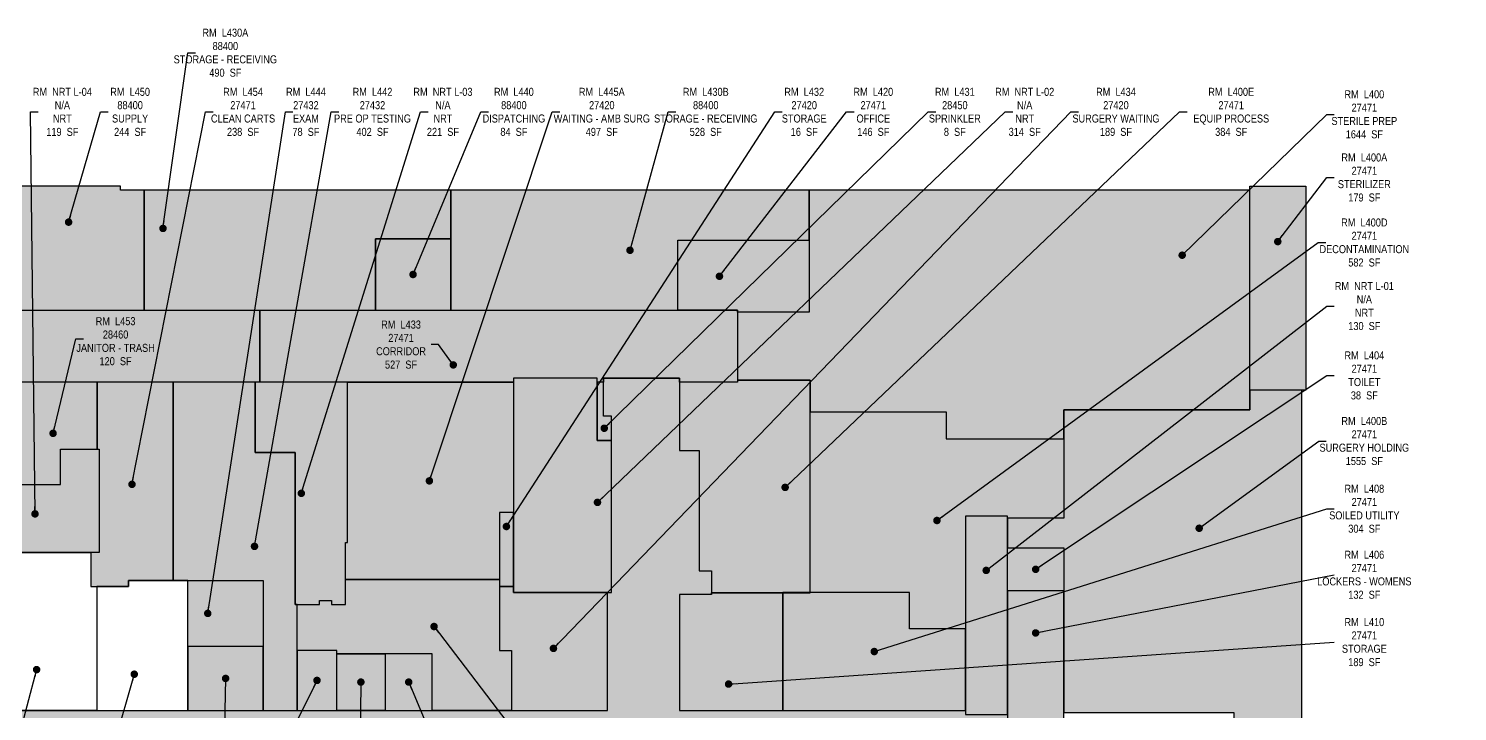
# Model space of a CAD drawing. Header units: inches. Extents: x -3218 to 3511, y 17 to 2914.
# Drawn here: x 1369 to 3511, y 1774 to 2798 of the extents above; entities that cross this region are included whole.
import ezdxf

# ---------------------------------------------------------------- set-up
doc = ezdxf.new("R2010")
doc.units = ezdxf.units.IN
doc.header["$LTSCALE"] = 0.25
doc.header["$MEASUREMENT"] = 0
for name, color, linetype in [('0-LABEL', 3, 'Continuous'), ('1-NRT', 200, 'Continuous'), ('1-NRT-PTN', 253, 'Continuous'), ('3-FCM', 190, 'Continuous'), ('3-FCM-PTN', 9, 'Continuous'), ('4-OCC', 6, 'Continuous'), ('4-OCC-PTN', 95, 'Continuous'), ('4-VACANT', 60, 'Continuous')]:
    doc.layers.add(name, color=color, linetype=linetype)
doc.styles.add('ArialN', font='ARIALN.TTF')
doc.dimstyles.new('AB-120', dxfattribs={"dimscale": 120, "dimtxt": 0.125, "dimasz": 0.09375, "dimexe": 0.0625, "dimexo": 0.125, "dimgap": 0.375, "dimtad": 0, "dimtih": 1, "dimtoh": 1, "dimdec": 4, "dimrnd": 0.0625, "dimzin": 0, "dimdsep": 46, "dimlunit": 4, "dimtxsty": 'ArialN', "dimblk": 'ARCHTICK', "dimcen": 0.09375, "dimclrd": 256, "dimclre": 256, "dimclrt": 256, "dimadec": 0, "dimazin": 0, "dimtfac": 1, "dimtdec": 4, "dimtofl": 0, "dimtmove": 2, "dimatfit": 3, "dimldrblk": 'DOT', "dimfxl": 0, "dimfrac": 2, "dimtolj": 1, "dimtzin": 0, "dimlwd": -1, "dimlwe": -1, "dimarcsym": 0})

# ---------------------------------------------------------------- blocks, each defined once
blk = doc.blocks.new('_ArchTick')
at = {"const_width": 0.15}
blk.add_lwpolyline([(-0.5, -0.5), (0.5, 0.5)], dxfattribs=at)
blk = doc.blocks.new('_Dot')
at = {"lineweight": -2}
blk.add_line((-0.5, 0), (-1, 0), dxfattribs=at)
at = {"const_width": 0.5}
blk.add_lwpolyline([(-0.25, 0, 1), (0.25, 0, 1)], format="xyb", close=True, dxfattribs=at)

msp = doc.modelspace()

# ---------------------------------------------------------------- hatches: boundary and pattern name
at = {"layer": '1-NRT-PTN'}
for points in [[(2220.9, 2273.5), (2095.5, 2273.5), (2095.5, 1952.5), (2242.5, 1952.5), (2242.5, 2150.5), (2242.5, 2180.5), (2220.9, 2180.5)], [(1768.5, 1934.5), (1804.5, 1934.5), (1804.5, 1940.5), (1822.5, 1940.5), (1822.5, 1934.5), (1843.5, 1934.5), (1843.5, 2027.5), (1846.5, 2027.5), (1846.5, 2267.5), (1708.5, 2267.5), (1708.5, 2162.5), (1768.5, 2162.5)], [(1416.6, 2114.5), (1416.6, 2167.3), (1474.5, 2167.3), (1474.5, 2012.5), (1336.5, 2012.5), (1336.5, 2114.5)], [(2773.5, 2066.6), (2773.5, 1769.5), (2836.5, 1769.5), (2836.5, 1952), (2836.5, 2066.6)]]:
    msp.add_hatch(color=256, dxfattribs=at).paths.add_polyline_path(points)
at = {"layer": '3-FCM-PTN'}
msp.add_hatch(color=256, dxfattribs=at).paths.add_polyline_path([(1594.4, 1649.1), (1594.5, 1354.8), (1646.5, 1354.8), (1646.5, 1273.5), (1595.5, 1273.5), (1595.5, 1055.4), (1595.5, 989.5), (1595.5, 911.5), (1672.5, 911.5), (1672.5, 857.5), (1595.5, 857.5), (1595.5, 625.5), (1595.5, 622.5), (1595.5, 489.5), (1630.8, 489.5), (1630.8, 405.5), (1595.5, 405.5), (1595.5, 267.5), (2206, 267.5), (2206, 158.5), (1988.5, 158.5), (1988.5, 162.5), (1595.5, 162.5), (1595.5, 158.5), (1486.5, 158.5), (1486.5, 1649.1), (1247.2, 1649.1), (1247.2, 1667.5), (1183, 1667.5), (1183, 1661.5), (874.5, 1661.5), (280.5, 1661.5), (280.5, 1782.5), (280.5, 2375.5), (671.9, 2375.5), (716.4, 2375.5), (975.5, 2375.5), (975.5, 2388.5), (1246.5, 2388.5), (1246.5, 2375.5), (1715.4, 2375.5), (1715.4, 2267.5), (386.1, 2267.5), (386.1, 1775.5), (868.5, 1775.5), (868.5, 1877.3), (1009.5, 1877.2), (1009.5, 1775.5), (2236.5, 1775.5), (2236.5, 1952.5), (2242.5, 1952.5), (2242.5, 2216.5), (2230.5, 2216.5), (2230.5, 2267.5), (2230.5, 2273.5), (2344.5, 2273.5), (2344.5, 2267.5), (2344.5, 2165.5), (2374, 2165.5), (2374, 1984.6), (2392.6, 1984.6), (2392.6, 1949.4), (2344.5, 1949.4), (2344.5, 1775.5), (2773.5, 1775.5), (2773.5, 1769.5), (2836.5, 1769.5), (2831.3, 1667.5), (1830.9, 1667.5), (1830.9, 1649.1), (1594.4, 1649)])
at = {"layer": '4-OCC-PTN'}
for color, points in [(41, [(1542, 2555.5), (1506.5, 2555.5), (1506.5, 2561.5), (1352, 2561.5), (1352, 2375.5), (1542, 2375.5)]), (41, [(2001.5, 2482.9), (2001.5, 2555.5), (1542, 2555.5), (1542, 2375.5), (1888.5, 2375.5), (1888.5, 2482.9)]), (41, [(2001.5, 2555.5), (2001.5, 2375.5), (2342.1, 2375.5), (2342.1, 2480.5), (2539.1, 2480.5), (2539.1, 2555.5)]), (54, [(3199.5, 2226.1), (3199.5, 2555.5), (2539.1, 2555.5), (2539.1, 2372.5), (2431.5, 2372.5), (2431.5, 2270.6), (2540.5, 2270.6), (2540.5, 2223), (2744.5, 2223), (2744.5, 2182.7), (2920.5, 2182.7), (2920.5, 2226.1)]), (54, [(3199.5, 2561.5), (3283.5, 2561.5), (3283.5, 2255.5), (3199.5, 2255.5)]), (41, [(2001.5, 2482.9), (1888.5, 2482.9), (1888.5, 2375.5), (2001.5, 2375.5)]), (54, [(2342.1, 2480.5), (2539.1, 2480.5), (2539.1, 2372.5), (2431.5, 2372.5), (2431.5, 2375.5), (2342.1, 2375.5)]), (54, [(2230.5, 2267.5), (2220.9, 2267.5), (2220.9, 2273.5), (2095.5, 2273.5), (2095.5, 2267.5), (1715.4, 2267.5), (1715.4, 2375.5), (2431.5, 2375.5), (2431.5, 2267.5), (2344.5, 2267.5), (2344.5, 2273.5), (2230.5, 2273.5)]), (201, [(1339.1, 2267.5), (1339.1, 2114.5), (1416.6, 2114.5), (1416.6, 2167.3), (1471.5, 2167.3), (1471.5, 2267.5)]), (54, [(1585.5, 2267.5), (1471.5, 2267.5), (1471.5, 2167.3), (1474.5, 2167.3), (1474.5, 2012.5), (1461.8, 2012.5), (1461.8, 1961.5), (1518.5, 1961.5), (1518.5, 1970.5), (1585.5, 1970.5)]), (148, [(1708.5, 2267.5), (1585.5, 2267.5), (1585.5, 1970.5), (1720.5, 1970.5), (1720.5, 1775.5), (1771.5, 1775.5), (1771.5, 1934.5), (1768.5, 1934.5), (1768.5, 2162.5), (1708.5, 2162.5)]), (121, [(1846.5, 2267.5), (2095.5, 2267.5), (2095.5, 2072.5), (2074.5, 2072.5), (2074.5, 1972), (1843.5, 1972), (1843.5, 2027.5), (1846.5, 2027.5)]), (55, [(2230.5, 2267.5), (2220.9, 2267.5), (2220.9, 2180.5), (2242.5, 2180.5), (2242.5, 2216.5), (2230.5, 2216.5)]), (54, [(2431.5, 2267.5), (2344.5, 2267.5), (2344.5, 2165.5), (2374, 2165.5), (2374, 1984.6), (2392.6, 1984.6), (2392.6, 1954.6), (2392.6, 1949.4), (2392.6, 1952), (2540.5, 1952), (2540.5, 2270.6), (2431.5, 2270.6)]), (54, [(2920.5, 2226.1), (2920.5, 2064), (2836.5, 2064), (2836.5, 2019.5), (2920.5, 2019.5), (2920.5, 1772.5), (3175.5, 1772.5), (3175.5, 1223.5), (3277.5, 1223.5), (3277.5, 2255.5), (3199.5, 2255.5), (3199.5, 2226.1)]), (54, [(2540.5, 2223), (2744.5, 2223), (2744.5, 2182.7), (2920.5, 2182.7), (2920.5, 2064), (2836.5, 2064), (2836.5, 2066.6), (2773.5, 2066.6), (2773.5, 1897.6), (2689.5, 1897.6), (2689.5, 1952.1), (2540.5, 1952.1)]), (121, [(2095.5, 2072.5), (2074.5, 2072.5), (2074.5, 1961.5), (2095.5, 1961.5)]), (54, [(2836.5, 2019.5), (2920.5, 2019.5), (2920.5, 1954.6), (2836.5, 1954.6)]), (121, [(1771.5, 1934.5), (1804.5, 1934.5), (1804.5, 1940.5), (1822.5, 1940.5), (1822.5, 1934.5), (1843.5, 1934.5), (1843.5, 1972), (1976.5, 1972), (2074.5, 1972), (2074.5, 1865.5), (2092.5, 1865.5), (2092.5, 1775.5), (1973.8, 1775.5), (1973.8, 1860.5), (1830.5, 1860.5), (1830.5, 1865.5), (1771.5, 1865.5)]), (148, [(1607.5, 1871.5), (1607.5, 1970.5), (1720.5, 1970.5), (1720.5, 1871.5)]), (121, [(2095.5, 1961.5), (2074.5, 1961.5), (2074.5, 1865.5), (2092.5, 1865.5), (2092.5, 1775.5), (2236.5, 1775.5), (2236.5, 1952.5), (2095.5, 1952.5)]), (54, [(2499.5, 1775.5), (2499.5, 1952), (2392.6, 1952), (2392.6, 1949.4), (2344.5, 1949.4), (2344.5, 1775.5)]), (121, [(2773.5, 1775.5), (2773.5, 1897.6), (2689.5, 1897.6), (2689.5, 1952.1), (2499.5, 1952.1), (2499.5, 1775.5)]), (54, [(2920.5, 1954.6), (2836.5, 1954.6), (2836.5, 1728), (2920.5, 1728)]), (148, [(1720.5, 1775.5), (1720.5, 1871.5), (1607.5, 1871.5), (1607.5, 1775.5)]), (201, [(1830.5, 1775.5), (1830.5, 1865.5), (1771.5, 1865.5), (1771.5, 1775.5)]), (121, [(1830.5, 1775.5), (1830.5, 1860.5), (1903.2, 1860.5), (1903.2, 1775.5)]), (121, [(1973.8, 1775.5), (1973.8, 1860.5), (1903.2, 1860.5), (1903.2, 1775.5)])]:
    msp.add_hatch(color=color, dxfattribs=at).paths.add_polyline_path(points)

# ---------------------------------------------------------------- linework, layer by layer
at = {"layer": '1-NRT'}
for points in [[(2220.9, 2273.5), (2220.9, 2273.5), (2220.9, 2273.5), (2220.9, 2273.5), (2220.9, 2273.5), (2220.9, 2273.5), (2095.5, 2273.5), (2095.5, 1952.5), (2242.5, 1952.5), (2242.5, 2150.5), (2242.5, 2150.5), (2242.5, 2180.5), (2242.5, 2180.5), (2242.5, 2180.5), (2220.9, 2180.5)], [(1768.5, 1934.5), (1804.5, 1934.5), (1804.5, 1940.5), (1822.5, 1940.5), (1822.5, 1934.5), (1843.5, 1934.5), (1843.5, 2027.5), (1846.5, 2027.5), (1846.5, 2267.5), (1708.5, 2267.5), (1708.5, 2162.5), (1768.5, 2162.5)], [(1416.6, 2114.5), (1416.6, 2167.3), (1474.5, 2167.3), (1474.5, 2012.5), (1336.5, 2012.5), (1336.5, 2114.5)]]:
    msp.add_lwpolyline(points, close=True, dxfattribs=at)
msp.add_lwpolyline([(2773.5, 2066.6), (2773.5, 1769.5), (2836.5, 1769.5), (2836.5, 1952), (2836.5, 1952), (2836.5, 2066.6), (2773.5, 2066.6)], dxfattribs=at)
at = {"layer": '3-FCM'}
for points in [[(1246.5, 2375.5), (1715.4, 2375.5), (1715.4, 2267.5), (386.1, 2267.5)], [(1009.5, 1775.5), (2236.5, 1775.5), (2236.5, 1952.5), (2242.5, 1952.5), (2242.5, 2216.5), (2230.5, 2216.5), (2230.5, 2267.5), (2230.5, 2273.5), (2344.5, 2273.5), (2344.5, 2267.5), (2344.5, 2165.5), (2374, 2165.5), (2374, 1984.6), (2392.6, 1984.6), (2392.6, 1949.4), (2344.5, 1949.4), (2344.5, 1775.5), (2773.5, 1775.5), (2773.5, 1769.5)]]:
    msp.add_lwpolyline(points, dxfattribs=at)
at = {"layer": '4-OCC'}
for points in [[(1542, 2555.5), (1506.5, 2555.5), (1506.5, 2555.5), (1506.5, 2555.5), (1506.5, 2561.5), (1352, 2561.5), (1352, 2561.5), (1352, 2561.5), (1352, 2375.5), (1542, 2375.5), (1542, 2555.5)], [(2539.1, 2555.5), (2539.1, 2372.5), (2431.5, 2372.5), (2431.5, 2270.6), (2540.5, 2270.6), (2540.5, 2223), (2744.5, 2223), (2744.5, 2182.7), (2920.5, 2182.7), (2920.5, 2226.1), (3199.5, 2226.1), (3199.5, 2226.1), (3199.5, 2226.1), (3199.5, 2555.5), (2539.1, 2555.5)], [(3199.5, 2561.5), (3283.5, 2561.5), (3283.5, 2255.5), (3283.5, 2255.5), (3283.5, 2255.5), (3199.5, 2255.5), (3199.5, 2561.5)], [(2001.5, 2482.9), (1888.5, 2482.9), (1888.5, 2375.5), (2001.5, 2375.5), (2001.5, 2375.5), (2001.5, 2375.5), (2001.5, 2482.9)], [(1339.1, 2267.5), (1339.1, 2114.5), (1416.6, 2114.5), (1416.6, 2167.3), (1471.5, 2167.3), (1471.5, 2167.3), (1471.5, 2167.3), (1471.5, 2267.5), (1339.1, 2267.5)], [(1708.5, 2267.5), (1585.5, 2267.5), (1585.5, 1970.5), (1720.5, 1970.5), (1720.5, 1775.5), (1771.5, 1775.5), (1771.5, 1934.5), (1768.5, 1934.5), (1768.5, 2162.5), (1708.5, 2162.5), (1708.5, 2267.5)], [(1846.5, 2267.5), (2095.5, 2267.5), (2095.5, 2072.5), (2074.5, 2072.5), (2074.5, 1972), (1843.5, 1972), (1843.5, 2027.5), (1846.5, 2027.5), (1846.5, 2267.5)], [(2230.5, 2267.5), (2220.9, 2267.5), (2220.9, 2180.5), (2242.5, 2180.5), (2242.5, 2216.5), (2230.5, 2216.5), (2230.5, 2267.5)], [(2431.5, 2267.5), (2344.5, 2267.5), (2344.5, 2165.5), (2374, 2165.5), (2374, 1984.6), (2392.6, 1984.6), (2392.6, 1954.6), (2392.6, 1949.4), (2392.6, 1952), (2540.5, 1952), (2540.5, 2270.6), (2540.5, 2270.6), (2540.5, 2270.6), (2431.5, 2270.6), (2431.5, 2267.5)], [(2540.5, 2223), (2540.5, 2223), (2540.5, 2223), (2744.5, 2223), (2744.5, 2223), (2744.5, 2223), (2744.5, 2182.7), (2744.5, 2182.7), (2744.5, 2182.7), (2920.5, 2182.7), (2920.5, 2182.7), (2920.5, 2182.7), (2920.5, 2064), (2920.5, 2064), (2920.5, 2064), (2836.5, 2064), (2836.5, 2066.6), (2773.5, 2066.6), (2773.5, 1897.6), (2689.5, 1897.6), (2689.5, 1897.6), (2689.5, 1897.6), (2689.5, 1952.1), (2540.5, 1952.1), (2540.5, 1952.1), (2540.5, 1952.1), (2540.5, 2223)], [(2095.5, 2072.5), (2074.5, 2072.5), (2074.5, 1961.5), (2095.5, 1961.5), (2095.5, 2072.5)], [(2836.5, 2019.5), (2920.5, 2019.5), (2920.5, 1954.6), (2836.5, 1954.6), (2836.5, 2019.5)], [(1771.5, 1934.5), (1804.5, 1934.5), (1804.5, 1940.5), (1822.5, 1940.5), (1822.5, 1934.5), (1843.5, 1934.5), (1843.5, 1972), (1976.5, 1972), (2074.5, 1972), (2074.5, 1865.5), (2074.5, 1865.5), (2074.5, 1865.5), (2092.5, 1865.5), (2092.5, 1865.5), (2092.5, 1865.5), (2092.5, 1775.5), (1973.8, 1775.5), (1973.8, 1860.5), (1830.5, 1860.5), (1830.5, 1865.5), (1771.5, 1865.5), (1771.5, 1934.5)], [(1607.5, 1871.5), (1607.5, 1970.5), (1720.5, 1970.5), (1720.5, 1871.5), (1607.5, 1871.5)], [(2095.5, 1961.5), (2074.5, 1961.5), (2074.5, 1865.5), (2092.5, 1865.5), (2092.5, 1775.5), (2236.5, 1775.5), (2236.5, 1952.5), (2095.5, 1952.5), (2095.5, 1961.5)], [(2499.5, 1775.5), (2499.5, 1952), (2392.6, 1952), (2392.6, 1949.4), (2344.5, 1949.4), (2344.5, 1775.5), (2499.5, 1775.5), (2499.5, 1952)], [(2773.5, 1775.5), (2773.5, 1897.6), (2689.5, 1897.6), (2689.5, 1952.1), (2499.5, 1952.1), (2499.5, 1952.1), (2499.5, 1952.1), (2499.5, 1775.5), (2773.5, 1775.5)], [(2920.5, 1954.6), (2836.5, 1954.6), (2836.5, 1728), (2920.5, 1728), (2920.5, 1954.6)], [(1720.5, 1775.5), (1720.5, 1775.5), (1720.5, 1775.5), (1720.5, 1871.5), (1720.5, 1871.5), (1720.5, 1871.5), (1607.5, 1871.5), (1607.5, 1871.5), (1607.5, 1871.5), (1607.5, 1775.5), (1720.5, 1775.5)], [(1830.5, 1775.5), (1830.5, 1865.5), (1771.5, 1865.5), (1771.5, 1865.5), (1771.5, 1865.5), (1771.5, 1775.5), (1830.5, 1775.5)], [(1973.8, 1775.5), (1973.8, 1775.5), (1973.8, 1775.5), (1973.8, 1860.5), (1903.2, 1860.5), (1903.2, 1860.5), (1903.2, 1860.5), (1903.2, 1775.5), (1973.8, 1775.5)]]:
    msp.add_lwpolyline(points, dxfattribs=at)
for points in [[(2001.5, 2482.9), (2001.5, 2555.5), (1542, 2555.5), (1542, 2555.5), (1542, 2555.5), (1542, 2375.5), (1888.5, 2375.5), (1888.5, 2482.9)], [(2001.5, 2555.5), (2001.5, 2555.5), (2001.5, 2375.5), (2342.1, 2375.5), (2342.1, 2480.5), (2539.1, 2480.5), (2539.1, 2555.5), (2001.5, 2555.5)], [(2342.1, 2480.5), (2539.1, 2480.5), (2539.1, 2480.5), (2539.1, 2480.5), (2539.1, 2372.5), (2539.1, 2372.5), (2539.1, 2372.5), (2539.1, 2372.5), (2431.5, 2372.5), (2431.5, 2375.5), (2342.1, 2375.5)], [(2230.5, 2267.5), (2220.9, 2267.5), (2220.9, 2273.5), (2095.5, 2273.5), (2095.5, 2267.5), (1715.4, 2267.5), (1715.4, 2375.5), (2431.5, 2375.5), (2431.5, 2267.5), (2344.5, 2267.5), (2344.5, 2273.5), (2230.5, 2273.5)], [(1585.5, 2267.5), (1471.5, 2267.5), (1471.5, 2167.3), (1474.5, 2167.3), (1474.5, 2012.5), (1461.8, 2012.5), (1461.8, 1961.5), (1518.5, 1961.5), (1518.5, 1970.5), (1585.5, 1970.5)], [(2836.5, 2064), (2836.5, 2019.5), (2836.5, 2019.5), (2836.5, 2019.5), (2920.5, 2019.5), (2920.5, 1772.5), (3175.5, 1772.5), (3175.5, 1223.5), (3277.5, 1223.5), (3277.5, 2255.5), (3199.5, 2255.5), (3199.5, 2226.1), (2920.5, 2226.1), (2920.5, 2226.1), (2920.5, 2064)], [(1830.5, 1775.5), (1830.5, 1860.5), (1903.2, 1860.5), (1903.2, 1775.5), (1830.5, 1775.5)]]:
    msp.add_lwpolyline(points, close=True, dxfattribs=at)
at = {"layer": '4-VACANT'}
for points in [[(1471.1, 1775.5), (1321.5, 1775.5), (1321.5, 2015.5), (1321.5, 2015.5), (1321.5, 2015.5), (1321.5, 2015.5), (1336.5, 2015.5), (1336.5, 2012.5), (1461.8, 2012.5), (1461.8, 2012.5), (1461.8, 2012.5), (1461.8, 1961.5), (1471.1, 1961.5)], [(1518.5, 1970.5), (1518.5, 1961.5), (1471.1, 1961.5), (1471.1, 1775.5), (1607.5, 1775.5), (1607.5, 1970.5)]]:
    msp.add_lwpolyline(points, close=True, dxfattribs=at)

# ---------------------------------------------------------------- texts
at = {"layer": '0-LABEL', "char_height": 12, "attachment_point": 5, "style": 'ArialN'}
for s, insert in [('RM  L430A\\P88400\\PSTORAGE - RECEIVING\\P490  SF', (1663.6, 2761.7)), ('RM  NRT L-04\\PN/A\\PNRT\\P119  SF', (1419.2, 2673)), ('RM  L450\\P88400\\PSUPPLY\\P244  SF', (1520.8, 2673)), ('RM  L454\\P27471\\PCLEAN CARTS\\P238  SF', (1690.1, 2673)), ('RM  L444\\P27432\\PEXAM\\P78  SF', (1784.4, 2673)), ('RM  L442\\P27432\\PPRE OP TESTING\\P402  SF', (1884.2, 2673)), ('RM  NRT L-03\\PN/A\\PNRT\\P221  SF', (1989.8, 2673)), ('RM  L440\\P88400\\PDISPATCHING\\P84  SF', (2096.2, 2673)), ('RM  L445A\\P27420\\PWAITING - AMB SURG\\P497  SF', (2228, 2673)), ('RM  L430B\\P88400\\PSTORAGE - RECEIVING\\P528  SF', (2383.9, 2673)), ('RM  L432\\P27420\\PSTORAGE\\P16  SF', (2531.5, 2673)), ('RM  L420\\P27471\\POFFICE\\P146  SF', (2635.1, 2673)), ('RM  L431\\P28450\\PSPRINKLER\\P8  SF', (2757.3, 2673)), ('RM  NRT L-02\\PN/A\\PNRT\\P314  SF', (2862.1, 2673)), ('RM  L434\\P27420\\PSURGERY WAITING\\P189  SF', (2998.9, 2673)), ('RM  L400E\\P27471\\PEQUIP PROCESS\\P384  SF', (3171.7, 2673)), ('RM  L400\\P27471\\PSTERILE PREP\\P1644  SF', (3371.3, 2669.3)), ('RM  L400A\\P27471\\PSTERILIZER\\P179  SF', (3371.3, 2574.6)), ('RM  L400D\\P27471\\PDECONTAMINATION\\P582  SF', (3371.3, 2477.1)), ('RM  NRT L-01\\PN/A\\PNRT\\P130  SF', (3371.3, 2381.8)), ('RM  L453\\P28460\\PJANITOR - TRASH\\P120  SF', (1499, 2329.1)), ('RM  L433\\P27471\\PCORRIDOR\\P527  SF', (1927, 2324)), ('RM  L404\\P27471\\PTOILET\\P38  SF', (3371.3, 2277.8)), ('RM  L400B\\P27471\\PSURGERY HOLDING\\P1555  SF', (3371.3, 2179.4)), ('RM  L408\\P27471\\PSOILED UTILITY\\P304  SF', (3371.3, 2077.9)), ('RM  L406\\P27471\\PLOCKERS - WOMENS\\P132  SF', (3371.3, 1978.9)), ('RM  L410\\P27471\\PSTORAGE\\P189  SF', (3371.3, 1877.9))]:
    msp.add_mtext(s, dxfattribs=dict(at, insert=insert))

# ---------------------------------------------------------------- leaders
at = {"layer": '0-LABEL', "annotation_type": 0, "has_hookline": 1}
for points, hookline_direction, text_width in [([(1570.1, 2498.3), (1607.4, 2761.7), (1618.6, 2761.7)], 0, 153.6), ([(1294.3, 2189.5), (1252.9, 2673), (1264.2, 2673)], 0, 101.4), ([(1378.2, 2070.2), (1371.5, 2673), (1382.8, 2673)], 0, 86.9), ([(1428.6, 2507.7), (1476.6, 2673), (1487.8, 2673)], 0, 57.9), ([(1523.6, 2114.5), (1633.9, 2673), (1645.1, 2673)], 0, 94.9), ([(1637.2, 1921), (1753.7, 2673), (1764.9, 2673)], 0, 57.9), ([(1707.3, 2021.5), (1822.4, 2673), (1833.7, 2673)], 0, 113.5), ([(1777.5, 2101), (1956.4, 2673), (1967.7, 2673)], 0, 86.9), ([(1945, 2429.2), (2046.6, 2673), (2057.9, 2673)], 0, 92.1), ([(1969.5, 2119.7), (2153.7, 2673), (2165, 2673)], 0, 143.3), ([(2085, 2051.3), (2487.3, 2673), (2498.5, 2673)], 0, 65.9), ([(2155.5, 1868.5), (2931.2, 2673), (2942.5, 2673)], 0, 129.1), ([(2221.5, 2087.5), (2833, 2673), (2844.3, 2673)], 0, 86.8), ([(2231.7, 2198.6), (2717.5, 2673), (2728.7, 2673)], 0, 77.1), ([(2270.3, 2465.5), (2327.6, 2673), (2338.9, 2673)], 0, 153.6), ([(2404.4, 2426.5), (2594.9, 2673), (2606.2, 2673)], 0, 57.9), ([(2502.9, 2110), (3094.4, 2673), (3105.6, 2673)], 0, 112), ([(3098.2, 2458.1), (3315, 2669.3), (3326.3, 2669.3)], 0, 97.3), ([(3241.5, 2478.5), (3315, 2574.6), (3326.3, 2574.6)], 0, 78.6), ([(2730.5, 2060.3), (3302.3, 2477.1), (3313.6, 2477.1)], 0, 132.2), ([(2804.4, 1985.5), (3315, 2381.8), (3326.3, 2381.8)], 0, 85), ([(1405.3, 2191), (1439.6, 2332.6), (1450.9, 2332.6)], 0, 116.1), ([(2005.3, 2293.6), (1983.3, 2324), (1972, 2324)], 1, 74), ([(2878.5, 1987.1), (3315, 2277.8), (3326.3, 2277.8)], 0, 57.9), ([(3123.7, 2048.7), (3303, 2179.4), (3314.3, 2179.4)], 0, 133), ([(2636.5, 1863.8), (3315, 2077.9), (3326.3, 2077.9)], 0, 104.7), ([(2878.5, 1891.7), (3326.3, 1978.9)], 0, 139.6), ([(1976.5, 1901.3), (2113.9, 1721.5), (2125.2, 1721.5)], 0, 78), ([(2418.1, 1815), (3326.3, 1877.9)], 0, 65.9), ([(1380.6, 1836.7), (1350, 1721.5), (1338.7, 1721.5)], 1, 88.5), ([(1527, 1829.8), (1496, 1721.5), (1507.3, 1721.5)], 0, 83.4), ([(1664, 1823.5), (1661.7, 1721.5), (1650.4, 1721.5)], 1, 57.9), ([(1801, 1820.5), (1751.3, 1721.5), (1740, 1721.5)], 1, 58.2), ([(1866.8, 1818), (1865.7, 1721.5), (1877, 1721.5)], 0, 99), ([(1938.5, 1818), (1978.9, 1721.5), (1990.2, 1721.5)], 0, 122.7)]:
    msp.add_leader(points, dimstyle='AB-120', dxfattribs=dict(at, hookline_direction=hookline_direction, text_width=text_width))

doc.saveas('drawing.dxf')
